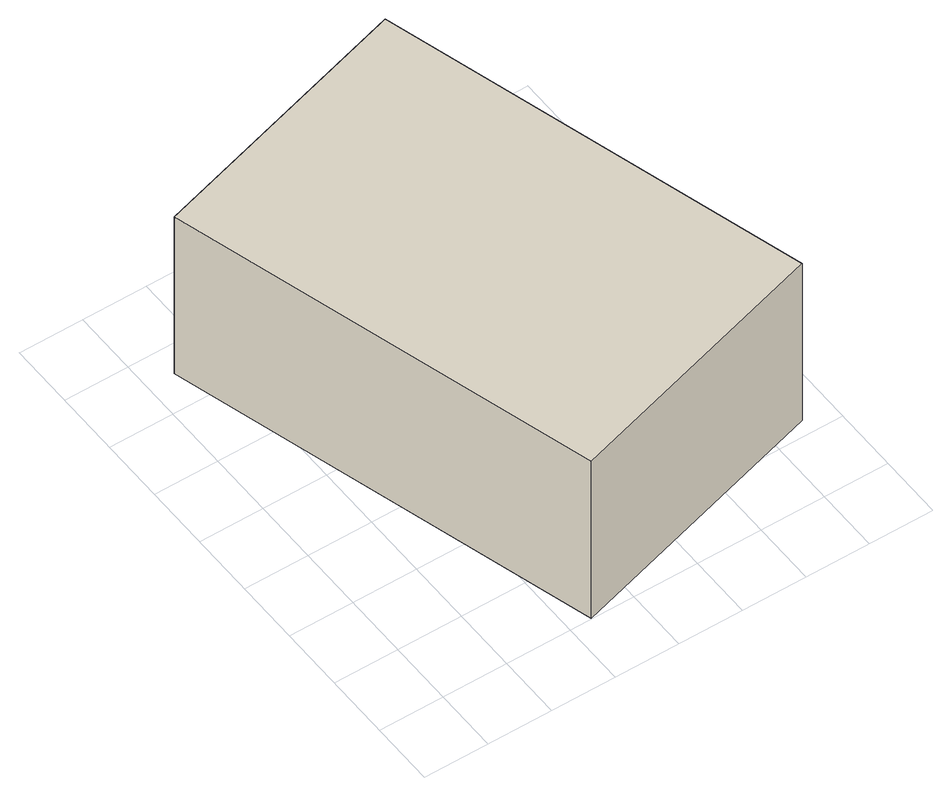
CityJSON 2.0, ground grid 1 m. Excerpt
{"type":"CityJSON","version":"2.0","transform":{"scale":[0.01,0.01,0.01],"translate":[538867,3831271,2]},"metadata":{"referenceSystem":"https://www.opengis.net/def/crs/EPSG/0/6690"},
"CityObjects":{
"building1":{"type":"Building","attributes":{"class":"3001","BuildingDetailAttribute.specifiedBuildingCoverageRate":0.6,"BuildingDetailAttribute.surveyYear":2017,"BuildingTsunamiRiskAttribute.description":"1","BuildingTsunamiRiskAttribute.rank":"2","BuildingTsunamiRiskAttribute.depth":0.62,"BuildingHighTideRiskAttribute.description":"1","BuildingHighTideRiskAttribute.rank":"3","BuildingHighTideRiskAttribute.depth":3.22,"BuildingIDAttribute.prefecture":"27","BuildingIDAttribute.city":"27125"},"geometry":[{"type":"Solid","lod":"1","boundaries":[[[[0,1,2,3]],[[2,4,5,3]],[[1,6,4,2]],[[0,7,6,1]],[[3,5,7,0]],[[4,6,7,5]]]]}]}
},
"vertices":[
[42,656,90],[461,779,90],[653,124,90],[234,1,90],[653,124,390],[234,1,390],[461,779,390],[42,656,390]
]}
